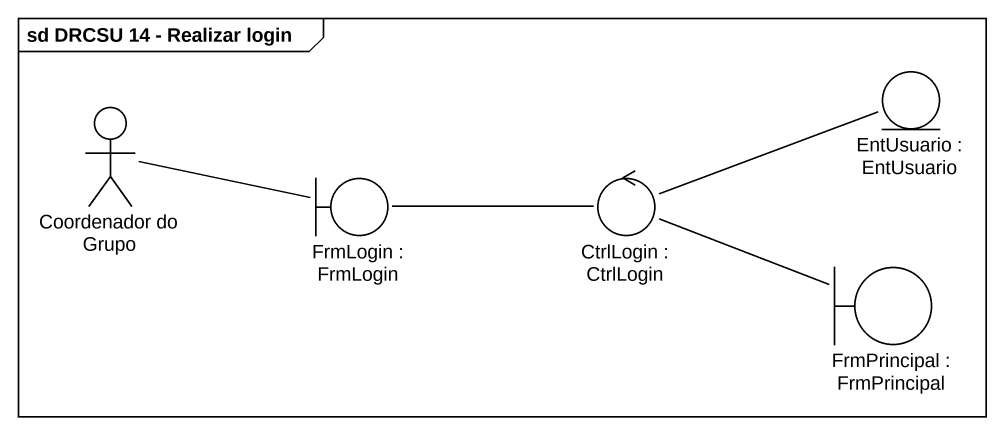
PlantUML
@startuml
mainframe sd DRCSU 14 - Realizar login
entity "EntUsuario : EntUsuario" as EntUsuario
actor "Coordenador do Grupo" as Coordenador_do_Grupo
boundary "FrmLogin : FrmLogin" as FrmLogin
control "CtrlLogin : CtrlLogin" as CtrlLogin
boundary "FrmPrincipal : FrmPrincipal" as FrmPrincipal
Coordenador_do_Grupo -right- FrmLogin
FrmLogin -right- CtrlLogin
CtrlLogin -right- EntUsuario
CtrlLogin -right- FrmPrincipal
@enduml
